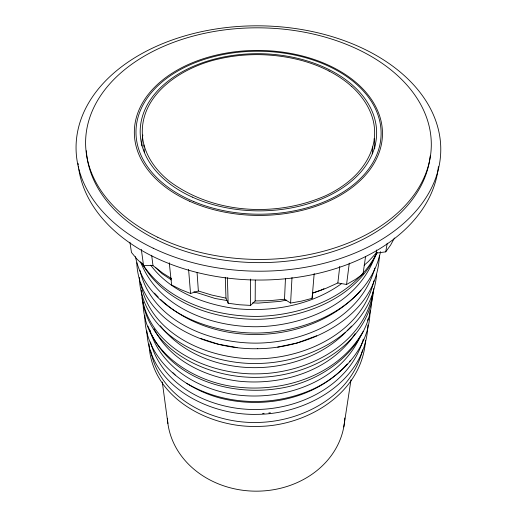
<?xml version="1.0" encoding="UTF-8"?>
<svg xmlns="http://www.w3.org/2000/svg" width="517" height="517" viewBox="0 0 517 517"><rect width="100%" height="100%" fill="white"/><g stroke="black" fill="none" stroke-linecap="round" stroke-linejoin="round"><path stroke-width="0.78" d="M144.876 315.28C144.243 357.325 182.856 388.319 220.578 398.187C264.659 409.29 316.423 398.865 347.275 363.955M143.047 302.102C143.364 351.03 193.352 382.599 237.704 387.117C285.048 392.539 338.751 374.599 363.154 331.41M373.694 288.538C369.855 345.207 308.778 377.029 257.376 377.345C208.377 378.341 149.038 351.502 141.994 297.689M141.387 290.25C144.676 346.312 207.349 375.032 257.207 373.836C306.962 373.526 364.575 344.587 373.177 291.362M371.988 297.346C370.702 347.392 322.944 382.884 276.421 388.816C229.638 395.583 173.428 379.09 151.403 334.15M225.283 277.351L225.981 298.141L228.159 303.24L239.3 304.752L250.603 305.405L255.178 300.939L255.308 280.182M370.004 310.685C370.107 346.119 342.855 375.678 311.964 389.611C272.213 407.118 224.12 405.548 186.547 383.246M139.319 277.506C141.283 335.365 206.6 364.75 257.485 363.47C309.534 363.044 371.736 331.824 376.596 274.424M367.865 324.967C366.353 380.525 307.499 414.291 256.93 414.35C208.177 415.668 148.825 385.288 146.86 331.016M136.746 262.746C139.59 321.361 206.302 349.957 257.737 348.704M365.525 340.406C361.958 393.547 306.187 426.609 256.846 426.415C208.752 427.733 150.906 397.224 149.025 343.934M314.181 273.545L312.113 298.341L301.547 301.114L290.606 303.059L284.512 299.233L285.468 278.463M290.606 303.059L292.002 277.506M312.113 298.341L312.52 293.113L325.594 288.512L337.84 282.973L346.564 284.473L355.192 279.555L363.005 274.023L365.577 256.568M337.84 282.973L339.766 266.358M346.564 284.473L349.292 263.134M343.786 426.977L350.991 379.905M364.149 265.202L368.363 261.544L376.13 253.13L376.641 249.982M376.13 253.13L385.734 251.857L387.227 243.216M363.302 339.1C350.461 384.396 301.321 409.012 256.781 409.49C212.92 410.304 162.377 387.336 150.479 341.911M367.749 320.391L368.059 318.886M362.579 349.828C351.47 396.158 301.618 422.092 256.69 422.467C211.647 423.526 159.314 397.928 150.544 350.151M373.914 280.757C362.423 331.979 305.967 358.255 257.311 358.83C209.256 359.573 150.085 335.236 140.676 282.87M380.564 251.663C369.041 305.935 308.371 332.076 257.705 333.026C208.345 333.633 146.531 310.387 135.422 256.665M374.819 268.077C361.008 317.877 305.547 342.383 257.427 343.12C210.057 343.682 151.636 321.283 139.984 270.365M360.847 335.21C340.903 381.107 285.5 400.643 238.376 395.098C200.848 390.574 160.994 368.589 149.988 330.266M373.856 259.295C355.748 304.772 303.653 325.729 257.556 326.731C211.615 327.274 158.144 307.828 140.553 261.796M374.502 257.815L375.465 255.598M376.964 252.619C355.295 296.021 303.931 315.221 257.821 316.404C214.2 316.656 166.054 301.301 141.677 262.798M377.055 252.626C357.292 297.889 304.629 318.175 258.002 319.306C214.187 319.558 164.962 303.621 142.181 263.599M394.484 237.982L390.619 245.071L385.734 251.857M355.147 333.736C330.311 371.251 281.461 385.818 238.324 381.119C204.758 376.854 169.854 360.149 154.021 328.864M349.486 361.603L350.584 360.427M345.492 332.437C297.378 380.609 203.588 380.305 160.296 325.775M347.159 330.706L351.612 326.085M360.95 290.205C312.346 345.317 213.786 349.809 160.496 299.304M341.608 283.607C311.693 305.179 273.183 312.061 236.948 308.752C204.59 304.675 170.823 291.969 150.654 265.169M316.611 335.798L297.062 343.004L277.7 347.114M323.997 288.712L321.122 290.173L312.287 293.223M169.272 262.798L171.612 284.951L180.743 289.565L190.54 293.475L198.366 291L211.886 295.091L225.981 298.141M286.308 300.106L280.02 301.398L258.138 303.111L252.671 302.865M284.512 299.233L269.919 300.648L255.178 300.939M262.565 413.438L264.135 413.316M268.846 412.928L270.417 412.799M257.589 348.71C311.098 348.355 377.203 315.687 379.368 255.585M129.916 242.24L131.473 252.47L137.024 259.14L143.545 265.389L152.987 265.602L162.771 273.138L171.625 278.663M226.873 300.506L215.117 298.49L193.901 291.698M237.025 347.592L218.491 344.251L200.409 338.402M171.457 279.975L162.079 273.713L155.21 267.25M158.228 297.107L154.48 293.1M351.844 86.578C361.822 95.697 369.881 107.252 373.184 120.48A116.713 77.582 0.5 0 1 373.571 143.287C371.174 154.273 365.454 164.244 358.016 172.588A116.622 77.518 0.5 0 1 325.303 195.872C275.975 217.302 214.277 214.032 170.255 181.894A116.668 77.524 0.5 0 1 151.423 161.575A116.668 77.524 0.5 0 1 142.763 138.983C137.192 95.606 181.467 67.249 218.452 59.028A116.609 77.505 0.5 0 1 260.032 54.66C273.978 54.957 287.872 56.831 301.359 60.405A116.713 77.582 0.5 0 1 329.148 71.075M173.001 372.757L175.179 374.98M147.927 326.091L150.77 332.683M141.322 249.446L143.545 265.389M162.286 382.018L167.896 423.507M151.668 255.243L152.987 265.602M188.589 269.402L190.54 293.475M143.829 144.96L144.004 147.255M144.12 148.78L144.405 152.605M197.067 272.549L198.366 291M227.377 277.681L228.159 303.24M250.596 279.07L250.603 305.405M438.397 166.648A180.485 122.548 0.5 0 1 261.699 280.033A180.485 122.548 0.5 0 1 78.849 169.511M78.623 167.986A180.485 122.548 0.5 0 1 78.429 166.455M78.261 164.929A180.485 122.548 0.5 0 1 78.125 163.404M430.202 155.979A172.226 115.769 0.5 0 1 255.779 262.604A172.226 115.769 0.5 0 1 86.352 150.783M344.807 417.975A88.788 76.29 0.5 0 1 256.477 491.169A88.788 76.29 0.5 0 1 167.398 418.247M329.051 71.049A116.609 77.505 0.5 0 1 351.76 86.559M372.776 146.951A114.955 77.485 0.5 0 1 372.234 153.827M141.858 145.923A116.448 78.487 0.5 0 1 142.854 135.015M374.179 138.653A116.448 78.487 0.5 0 1 374.683 148.818M153.187 248.212A182.365 122.691 0.5 0 0 440.012 160.58A182.365 122.691 0.5 0 0 182.036 36.733A182.365 122.691 0.5 0 0 153.187 248.212M157.808 237.303A172.859 115.808 0.5 0 0 430.48 155.779A172.859 115.808 0.5 0 0 187.07 37.812A172.859 115.808 0.5 0 0 157.808 237.303M193.817 201.598A122.561 81.479 0.5 0 0 381.042 135.99A122.561 81.479 0.5 0 0 200.783 60.573A122.561 81.479 0.5 0 0 193.817 201.598M189.377 201.139A124.074 82.5 0.5 0 0 382.205 138.989A124.074 82.5 0.5 0 0 203.64 58.628A124.074 82.5 0.5 0 0 189.377 201.139M192.246 197.08A118.231 78.584 0.5 0 0 376.344 138.369A118.231 78.584 0.5 0 0 206.651 61.368A118.231 78.584 0.5 0 0 192.246 197.08"/></g></svg>
